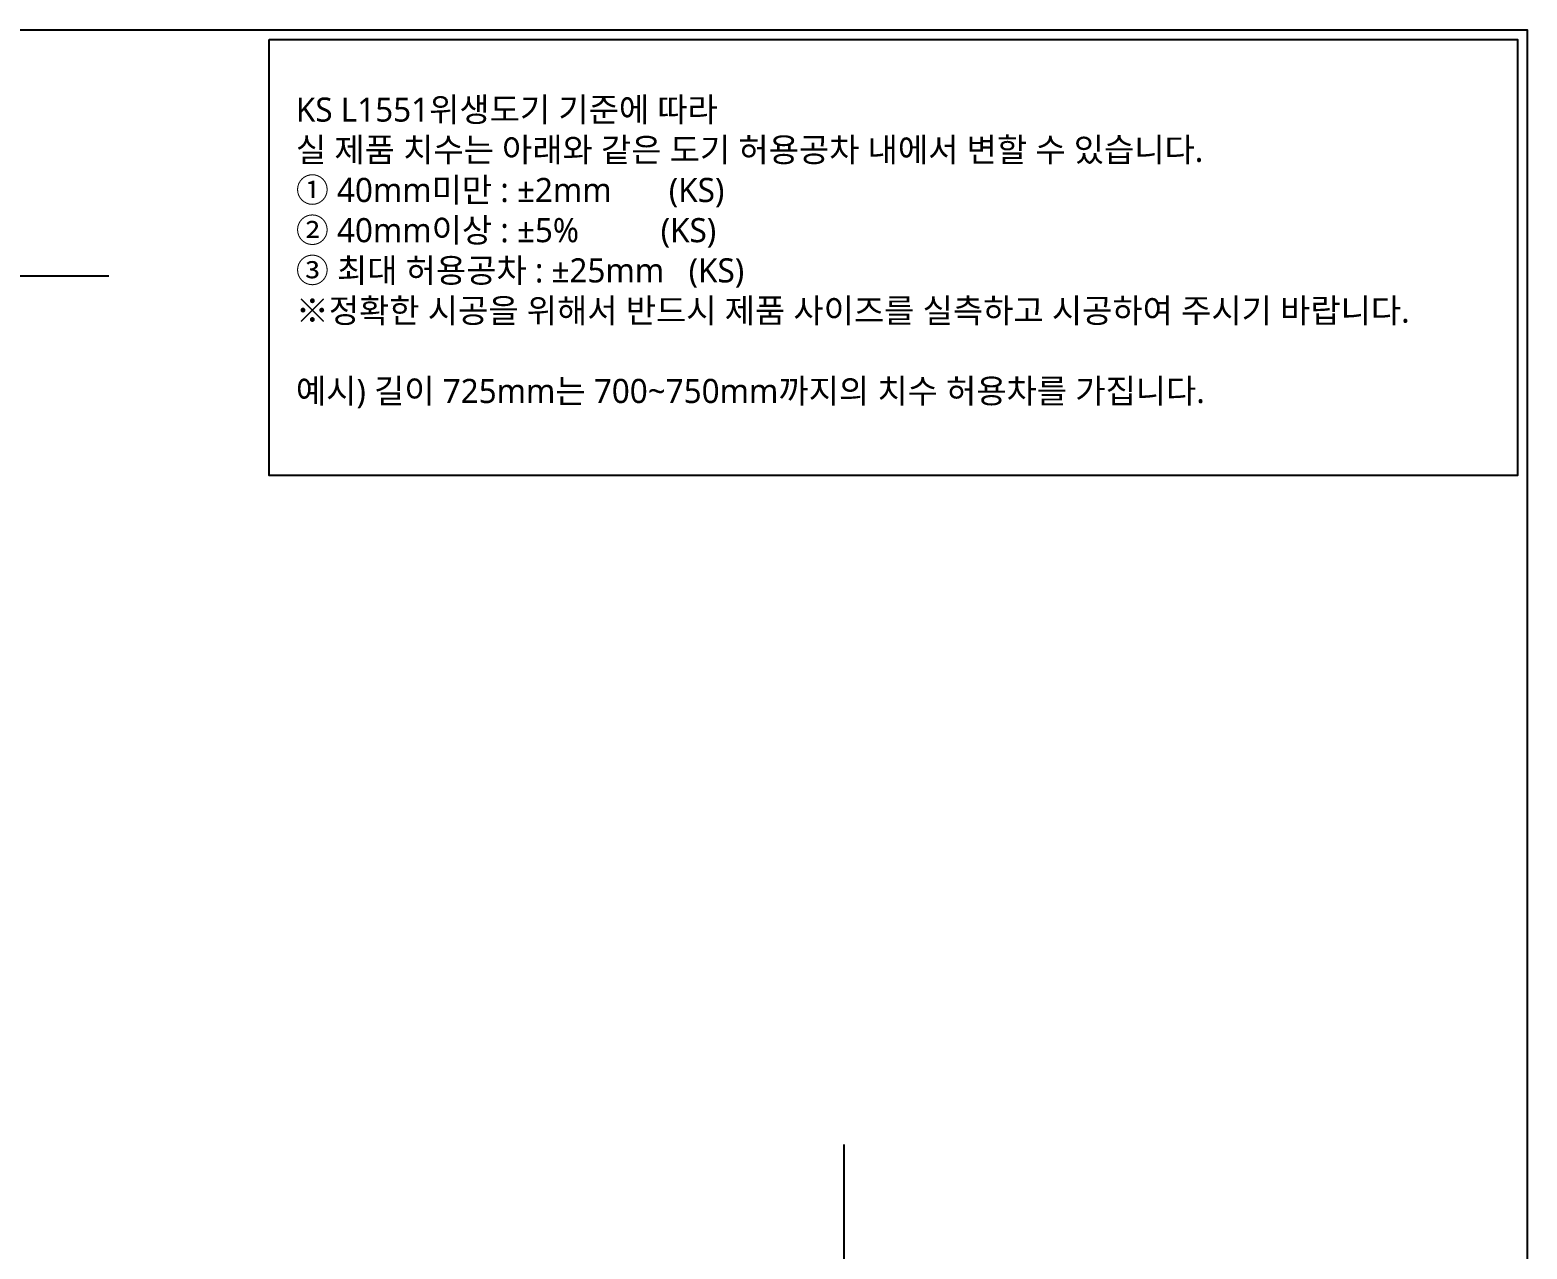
# Model space of a CAD drawing. Extents: x 2897 to 9100, y -47 to 2481.
# Drawn here: x 7549 to 9100, y 1217 to 2481 of the extents above; entities that cross this region are included whole.
import ezdxf
from ezdxf.lldxf.tags import DXFTag

# ---------------------------------------------------------------- set-up
doc = ezdxf.new("R2010")
doc.units = 0
doc.header["$LTSCALE"] = 20
doc.header["$MEASUREMENT"] = 0
for name, color, linetype in [('2', 2, 'CONTINUOUS'), ('3', 3, 'CONTINUOUS'), ('6', 6, 'CONTINUOUS')]:
    doc.layers.add(name, color=color, linetype=linetype)
doc.styles.add('ROMANS', font='NanumGothic.ttf', dxfattribs={"height": 10.144927})
tags = doc.linetypes.add('DASHED', pattern=[0.75, 0.5, -0.25]).pattern_tags.tags
tags[6:7] = [DXFTag(74, 4), DXFTag(75, 0), DXFTag(340, '0'), DXFTag(46, 1.0), DXFTag(50, 0.0), DXFTag(44, 0.0), DXFTag(45, 0.0)]
tags[4:5] = [DXFTag(74, 4), DXFTag(75, 0), DXFTag(340, '0'), DXFTag(46, 1.0), DXFTag(50, 0.0), DXFTag(44, 0.0), DXFTag(45, 0.0)]

msp = doc.modelspace()

# ---------------------------------------------------------------- linework, layer by layer
at = {"layer": '3', "color": 7}
msp.add_lwpolyline([(6465.2, 2225.8), (6465.2, 2481.2), (9100.4, 2481.2), (9100.4, 300.8), (8392.7, 300.8)], dxfattribs=at)
at = {"layer": '3', "linetype": 'DASHED'}
msp.add_lwpolyline([(7796.5, 2471.2), (9090.4, 2471.2), (9090.4, 2019.3), (7796.5, 2019.3)], close=True, dxfattribs=at)
at = {"layer": '6'}
msp.add_lwpolyline([(7630.3, 2225.8), (6465.2, 2225.8), (6465.2, 300.8), (8392.7, 300.8), (8392.7, 1325.8)], dxfattribs=at)

# ---------------------------------------------------------------- texts
at = {"layer": '2', "insert": (7824.3, 2250), "char_height": 25, "attachment_point": 4, "style": 'ROMANS'}
msp.add_mtext('KS L1551위생도기 기준에 따라 \\P실 제품 치수는 아래와 같은 도기 허용공차 내에서 변할 수 있습니다. \\P① 40mm미만 : ±2mm       (KS) \\P② 40mm이상 : ±5%          (KS)\\P③ 최대 허용공차 : ±25mm   (KS)\\P※정확한 시공을 위해서 반드시 제품 사이즈를 실측하고 시공하여 주시기 바랍니다.\\P\\P예시) 길이 725mm는 700~750mm까지의 치수 허용차를 가집니다.', dxfattribs=at)

doc.saveas('drawing.dxf')
